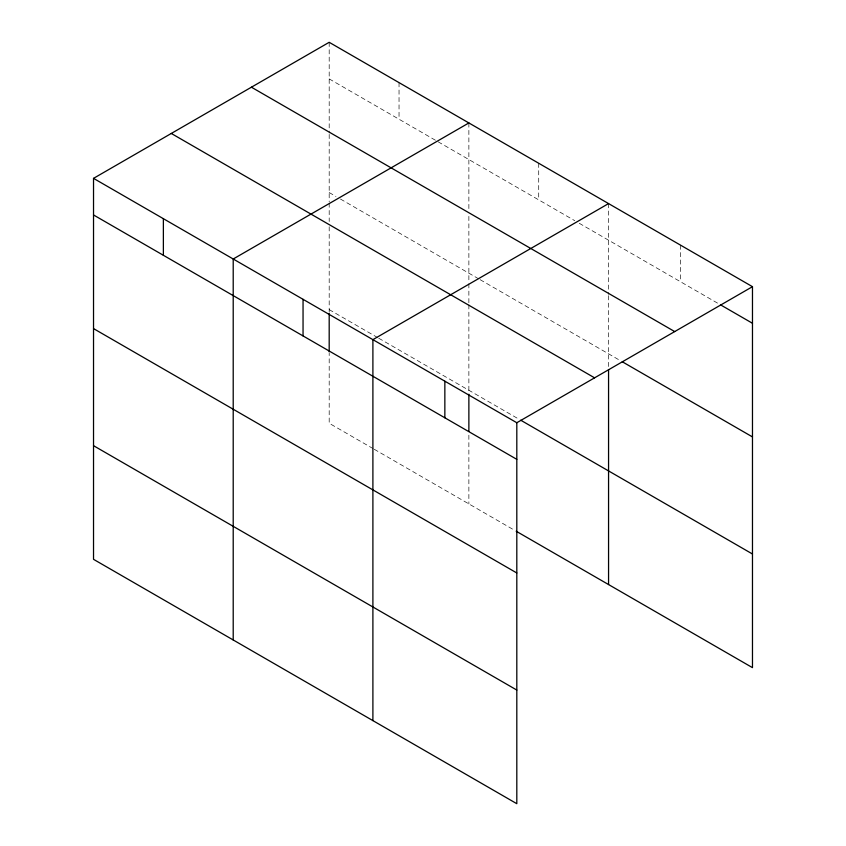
<?xml version="1.0" encoding="UTF-8"?>
<svg xmlns="http://www.w3.org/2000/svg" width="846" height="846" viewBox="0 0 846 846"><rect width="100%" height="100%" fill="white"/><g stroke="black" fill="none" stroke-linecap="round" stroke-linejoin="round"><path stroke-width="0.63" stroke-dasharray="4.23 3.17" d="M329.189 78.9L574.762 220.679M579.267 223.281L718.201 303.503M329.189 192.539L335.947 196.441M340.452 199.043L479.016 279.043M480.137 279.688L619.981 360.428M329.189 309.625L377.633 337.586M378.754 338.241L519.56 419.531M373.128 448.623L329.189 423.264L329.189 353.226M374.249 449.279L515.055 530.569M680.512 245.139L680.512 281.739M608.56 203.59L608.56 294.366M608.56 295.688L608.56 366.984M538.712 163.267L538.712 199.868M468.874 122.945L468.874 211.088M468.874 216.365L468.874 282.395M468.874 283.717L468.874 303.45M468.874 304.761L468.874 392.914M468.874 435.193L468.874 503.909M399.037 82.622L399.037 119.223M329.189 42.3L329.189 133.076M329.189 134.398L329.189 201.75M329.189 203.072L329.189 221.483M329.189 226.749L329.189 312.269"/><path stroke-width="1.27" d="M516.811 572.975L516.811 422.736L93.525 178.358L93.525 559.322L516.811 803.7L516.811 572.975L93.525 328.597M516.187 531.225L752.475 667.642L752.475 286.678L329.189 42.3L93.525 178.358M468.874 122.945L233.21 259.003L233.21 639.967M608.56 203.59L372.896 339.648L372.896 720.612M516.811 422.736L752.475 286.678M720.485 304.814L752.475 323.278M251.421 87.201L674.706 331.579M622.265 361.75L752.475 436.917M171.294 133.457L594.579 377.834M520.692 420.187L752.475 554.003M93.525 214.958L516.811 459.346M93.525 445.683L516.811 690.061M608.56 369.617L608.56 584.554M468.874 394.236L468.874 431.227M444.848 381.197L444.848 417.797M329.189 313.591L329.189 351.904M303.048 299.325L303.048 335.925M163.373 218.68L163.373 255.281"/></g></svg>
